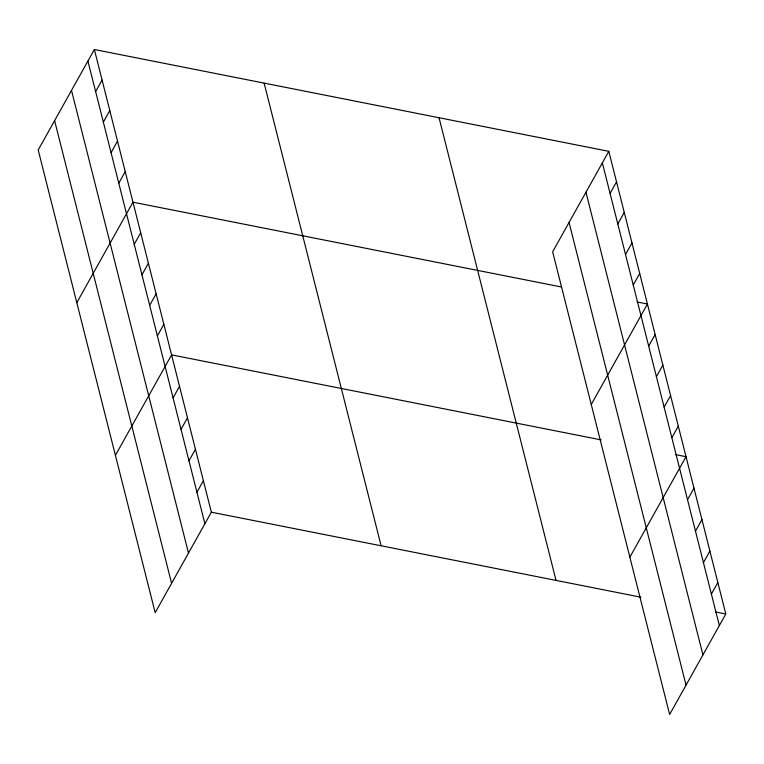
<?xml version="1.0" encoding="UTF-8"?>
<svg xmlns="http://www.w3.org/2000/svg" width="764" height="764" viewBox="0 0 764 764"><rect width="100%" height="100%" fill="white"/><g stroke="black" fill="none" stroke-linecap="round" stroke-linejoin="round"><path stroke-width="1.15" d="M94.364 49.517L38.2 150.002L155.188 612.671L211.351 512.186L94.364 49.517L608.812 151.329L725.8 613.998L669.636 714.483L552.649 251.814L608.812 151.329M95.624 91.604L102.08 80.058M103.35 122.144L109.806 110.589M111.066 152.676L117.522 141.13M118.792 183.217L125.248 171.661M76.801 302.687L132.965 202.193L561.387 286.977M134.235 244.289L140.691 232.733M141.951 274.82L148.407 263.265M149.677 305.361L156.133 293.806M157.394 335.893L163.849 324.337M115.412 455.363L171.575 354.878L601.144 439.892M173.075 397.891L179.53 386.336M181.02 429.349L187.486 417.803M188.975 460.816L195.441 449.261M196.931 492.274L203.396 480.718M610.083 193.416L616.538 181.861M617.799 223.957L624.255 212.402M625.525 254.488L631.981 242.933M633.241 285.029L639.697 273.474M591.26 404.5L647.423 304.005L637.1 301.961M648.684 346.102L655.14 334.546M656.4 376.633L662.865 365.077M664.126 407.164L670.582 395.618M671.842 437.705L678.308 426.15M629.861 557.176L686.024 456.691L675.701 454.647M687.524 499.704L693.979 488.148M695.479 531.161L701.935 519.606M703.434 562.629L709.89 551.073M711.389 594.086L717.845 582.531M211.351 512.186L640.92 597.2M715.476 611.954L725.8 613.998M602.357 162.885L719.344 625.544M585.959 192.232L702.937 654.891M569.056 222.467L686.043 685.136M439.042 117.732L556.03 580.401M264.134 83.114L381.112 545.783M87.908 61.072L204.886 523.741M71.501 90.419L188.488 553.088M54.607 120.655L171.585 583.324"/></g></svg>
